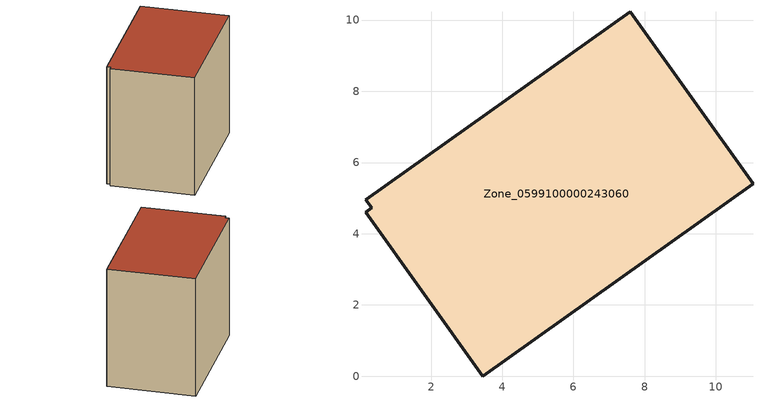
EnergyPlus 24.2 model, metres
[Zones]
Zone_0599100000243060
 floor ground (C_G): 0.16,4.6 0.33,4.73 0.17,4.95 7.59,10.23 11.04,5.41 3.45,0 z0
 wall outside (C_F): 3.45,0 11.04,5.41 7.59,10.23 0.17,4.95 0.33,4.73 0.16,4.6 3.45,0 z0:8.46
 roof outside (C_R): 0.33,4.73 0.16,4.6 3.45,0 11.04,5.41 7.59,10.23 0.17,4.95 z8.46
[BUILDING]
Pand.0599100000243060: North Axis=0; Terrain=City; Loads Convergence Tolerance Value=0.04; Temperature Convergence Tolerance Value=0.4; Solar Distribution=FullExterior; Maximum Number of Warmup Days=25; Minimum Number of Warmup Days=1
[Site:Location]
Rotterdam.The.Hague.AP_ZH_NLD Design_Conditions: Latitude=51.96; Longitude=4.45; Time Zone=1; Elevation=-4.5
[SITE:GROUNDTEMPERATURE:BUILDINGSURFACE]
18, 18, 18, 18, 18, 18, 18, 18, 18, 18, 18, 18
[MATERIAL] Thermal Absorptance=0.9; Solar Absorptance=0.7; Visible Absorptance=0.7
Name | Roughness | Thickness | Conductivity | Density | Specific Heat
G.TC.1975-1991 | MediumSmooth | 0.15 | 0.288461 | 540 | 1210
F.TC.1975-1991 | Rough | 0.3 | 0.230769 | 1920 | 840
R.TC.1975-1991 | MediumRough | 0.2 | 0.153846 | 1500 | 1000
[CONSTRUCTION]
C_G: G.TC.1975-1991
C_F: F.TC.1975-1991
C_R: R.TC.1975-1991
[ZONE]
Zone_0599100000243060: Type=1; Multiplier=1; Ceiling Height=Autocalculate; Volume=Autocalculate; Floor Area=autocalculate; Part of Total Floor Area=Yes
[ZONEINFILTRATION:DESIGNFLOWRATE]
Infil_Zone_0599100000243060: Zone or ZoneList or Space or SpaceList=Zone_0599100000243060; Schedule=AlwaysOn; Design Flow Rate Calculation Method=Flow/Area; Flow Rate per Floor Area=0.003; Constant Term Coefficient=1; Temperature Term Coefficient=0; Velocity Term Coefficient=0; Velocity Squared Term Coefficient=0
[HVACTEMPLATE:ZONE:IDEALLOADSAIRSYSTEM]
Zone_0599100000243060: Maximum Heating Supply Air Temperature=50; Minimum Cooling Supply Air Temperature=13; Maximum Heating Supply Air Humidity Ratio=0.0156; Minimum Cooling Supply Air Humidity Ratio=0.0077; Heating Limit=NoLimit; Cooling Limit=NoLimit; Dehumidification Control Type=ConstantSensibleHeatRatio; Cooling Sensible Heat Ratio=0.7; Dehumidification Setpoint=60; Humidification Control Type=None; Humidification Setpoint=30; Outdoor Air Method=None; Outdoor Air Flow Rate per Person=0.00944; Outdoor Air Flow Rate per Zone Floor Area=0; Outdoor Air Flow Rate per Zone=0; Demand Controlled Ventilation Type=None; Outdoor Air Economizer Type=NoEconomizer; Heat Recovery Type=None; Sensible Heat Recovery Effectiveness=0.7; Latent Heat Recovery Effectiveness=0.65
[ZONECONTROL:THERMOSTAT]
ThermostatControl_Zone_0599100000243060: Zone or ZoneList=Zone_0599100000243060; Control Type Schedule=DualSetpointControlType; Control 1=Thermostat_Zone_0599100000243060; Temperature Difference Between Cutout And Setpoint=0
[THERMOSTATSETPOINT:DUALSETPOINT]
Thermostat_Zone_0599100000243060: Heating Setpoint Temperature Schedule=HeatingSetpoint_Zone_0599100000243060; Cooling Setpoint Temperature Schedule=CoolingSetpoint_Zone_0599100000243060
[SCHEDULE:COMPACT]
HeatingSetpoint_Zone_0599100000243060: Through: 12/31, For: AllDays, Until: 24:00, 21
CoolingSetpoint_Zone_0599100000243060: Through: 12/31, For: AllDays, Until: 24:00, 24
DualSetpointControlType: Through: 12/31, For: AllDays, Until: 24:00, 4
AlwaysOn: Through: 12/31, For: AllDays, Until: 24:00, 1
